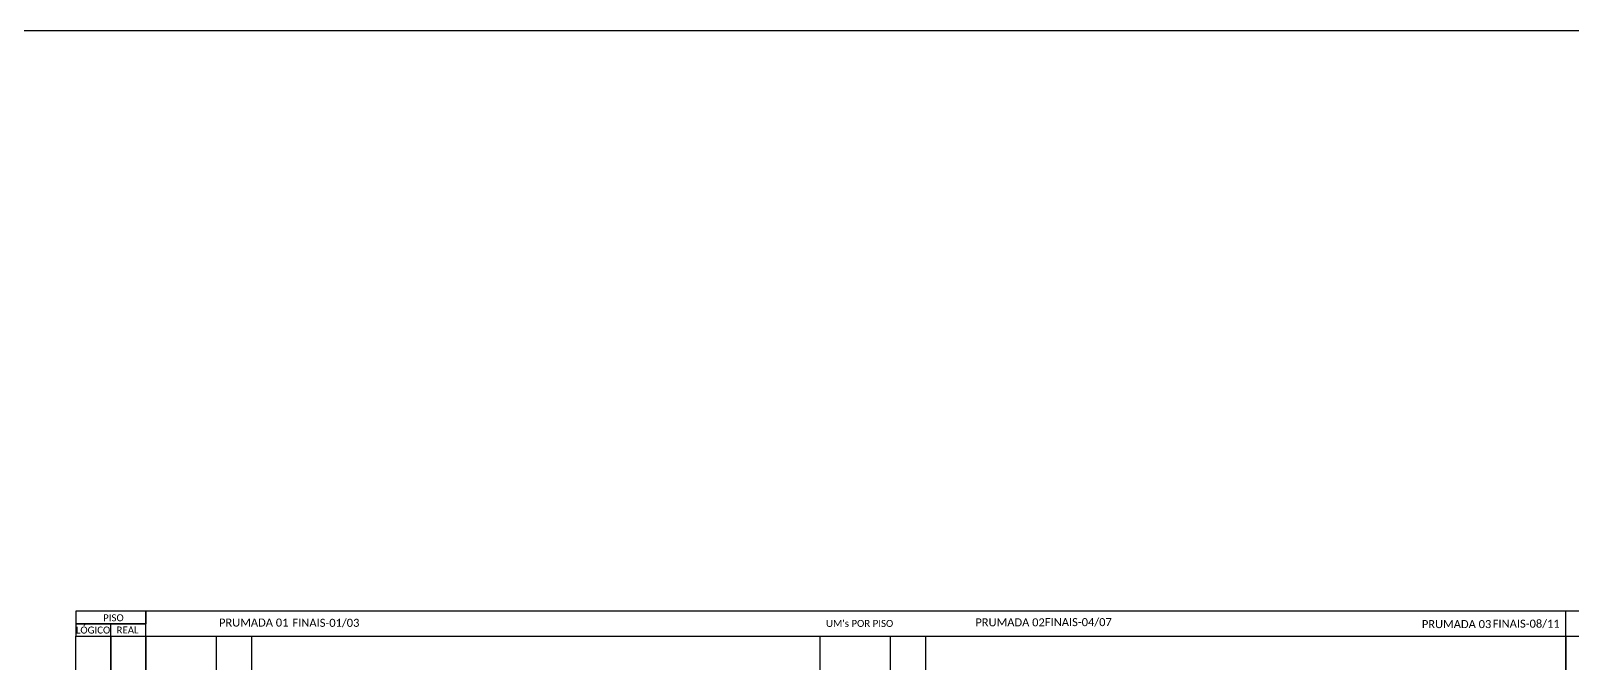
# Model space of a CAD drawing. Header units: metres. Extents: x -1646 to 84, y -452 to 146.
# Drawn here: x -363.9 to -75, y 23.2 to 141.6 of the extents above; entities that cross this region are included whole.
import ezdxf

# ---------------------------------------------------------------- set-up
doc = ezdxf.new("R2010")
doc.units = ezdxf.units.M
doc.styles.add('WMF-Calibri0', font='calibri.ttf')

msp = doc.modelspace()

# ---------------------------------------------------------------- linework, layer by layer
for p, q in [((-56.42, 32.89), (-76.2, 32.89)), ((-348.94, 28.2), (-342.35, 28.2)), ((-348.94, 9.56), (-348.94, 28.2)), ((-342.35, 28.2), (-229.02, 28.2)), ((-342.35, 28.2), (-265.62, 28.2)), ((-342.35, 9.56), (-342.35, 28.2)), ((-342.35, 28.2), (-342.35, 9.56)), ((-329.17, 28.2), (-329.17, -139.61)), ((-322.58, 28.2), (-322.58, -139.61)), ((-259.57, 28.2), (-76.19, 28.2)), ((-76.19, 28.2), (-76.19, 9.56))]:
    msp.add_line(p, q)
at = {"color": 7}
msp.add_lwpolyline([(-756.89, -452.36), (84.11, -452.36), (84.11, 141.64), (-756.89, 141.64)], close=True, dxfattribs=at)
at = {"color": 0}
for points in [[(-355.53, 30.55), (-342.35, 30.55), (-342.35, 32.89), (-355.53, 32.89)], [(-355.53, 28.2), (-342.35, 28.2), (-342.35, 30.55), (-355.53, 30.55)]]:
    msp.add_lwpolyline(points, close=True, dxfattribs=at)
for points in [[(-342.35, 32.89), (-342.35, 30.55)], [(-76.2, 32.89), (-342.35, 32.89)], [(-76.2, 28.2), (-76.2, 32.89)], [(-348.94, 28.2), (-348.94, 30.55)], [(-216.03, 28.2), (-216.03, -158.26)], [(-202.85, 28.2), (-202.85, -158.26)], [(-196.26, 28.2), (-196.26, -158.26)]]:
    msp.add_lwpolyline(points)
for points in [[(-355.53, 28.2), (-348.94, 28.2), (-348.94, 9.56), (-355.53, 9.56)], [(-76.19, 28.2), (-69.6, 28.2), (-69.6, 9.56), (-76.19, 9.56)]]:
    msp.add_lwpolyline(points, close=True)

# ---------------------------------------------------------------- texts
at = {"color": 0, "style": 'WMF-Calibri0'}
for s, height, p in [('     PISO', 1.31, (-352.7, 31.01)), ('  LÓGICO', 1.31, (-356.43, 28.71)), ('    REAL', 1.31, (-349.72, 28.72)), ('PRUMADA 01', 1.5, (-328.67, 30.02)), ('FINAIS-01/03', 1.5, (-314.9, 29.97)), ("UM's POR PISO", 1.3098, (-214.89, 29.95)), ('PRUMADA 02', 1.5, (-186.9, 30.06)), ('FINAIS-04/07', 1.5, (-173.87, 30.1)), ('PRUMADA 03', 1.5, (-103.21, 29.73)), ('FINAIS-08/11', 1.5, (-89.92, 29.81))]:
    msp.add_text(s, height=height, dxfattribs=at).set_placement(p)

doc.saveas('drawing.dxf')
